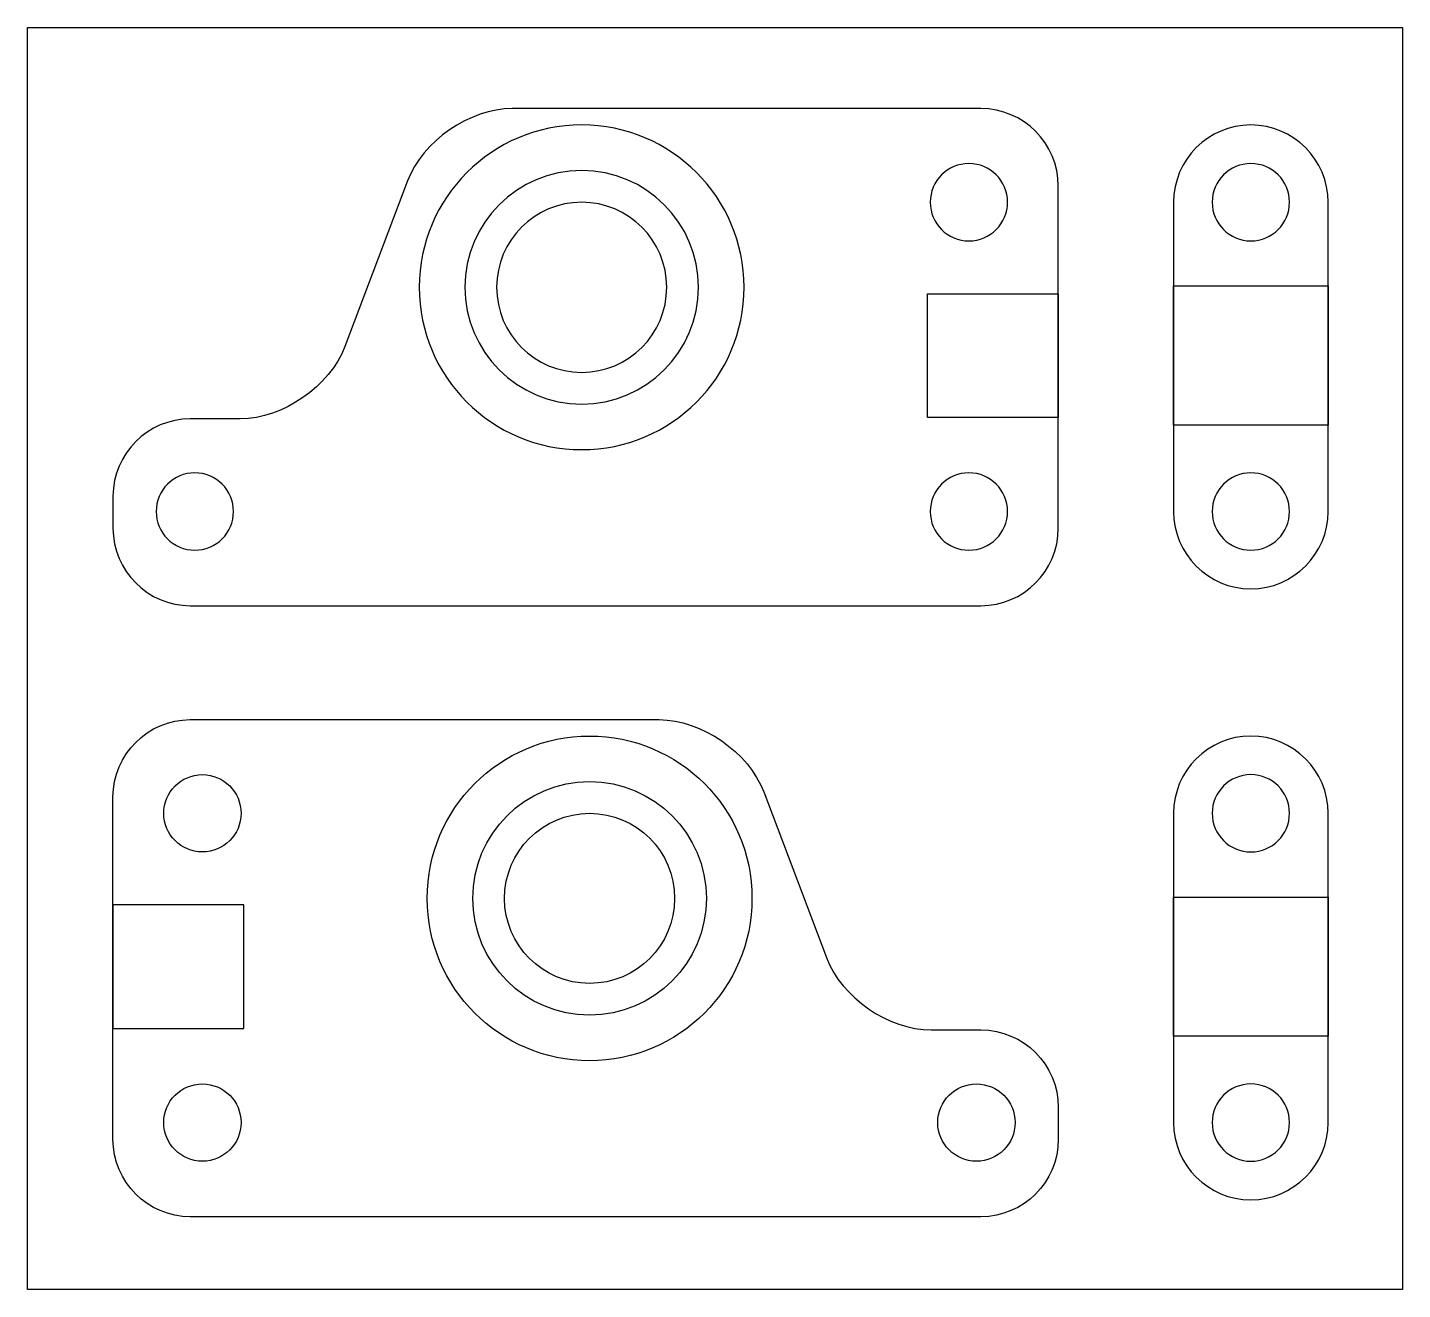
# Model space of a CAD drawing. Extents: x -5.5 to 83.4, y -4.7 to 76.9.
import ezdxf

# ---------------------------------------------------------------- set-up
doc = ezdxf.new("R2010")
doc.units = 0
doc.layers.add('LAYER_1', color=7, linetype='CONTINUOUS')

msp = doc.modelspace()

# ---------------------------------------------------------------- linework, layer by layer
at = {"layer": 'LAYER_1', "color": 250}
for points in [[(83.373, -4.704), (-5.527, -4.704), (-5.527, 76.906), (83.373, 76.906), (83.373, -4.704)], [(61.119, 51.692), (52.652, 51.692), (52.652, 59.692), (61.119, 59.692), (61.119, 51.692)], [(78.567, 51.192), (68.568, 51.192), (68.568, 60.192), (78.567, 60.192), (78.567, 51.192)], [(78.567, 11.677), (68.568, 11.677), (68.568, 20.677), (78.567, 20.677), (78.567, 11.677)], [(0, 12.177), (8.467, 12.177), (8.467, 20.177), (0, 20.177), (0, 12.177)]]:
    msp.add_lwpolyline(points, dxfattribs=at)
for points, knots in [([(61.119, 44.515), (61.119, 41.765), (58.869, 39.515), (56.119, 39.515), (56.119, 39.515), (5, 39.515), (5, 39.515), (2.25, 39.515), (0, 41.765), (0, 44.515), (0, 44.515), (0, 46.598), (0, 46.598), (0, 49.348), (2.25, 51.598), (5, 51.598), (5, 51.598), (8.229, 51.598), (8.229, 51.598), (10.979, 51.598), (14.025, 53.702), (14.997, 56.275), (14.997, 56.275), (19.046, 66.985), (19.046, 66.985), (20.018, 69.558), (23.064, 71.662), (25.814, 71.662), (25.814, 71.662), (56.119, 71.662), (56.119, 71.662), (58.869, 71.662), (61.119, 69.412), (61.119, 66.662), (61.119, 66.662), (61.119, 44.515), (61.119, 44.515)], [0, 0, 0, 0, 1, 1, 1, 2, 2, 2, 3, 3, 3, 4, 4, 4, 5, 5, 5, 6, 6, 6, 7, 7, 7, 8, 8, 8, 9, 9, 9, 10, 10, 10, 11, 11, 11, 12, 12, 12, 12]), ([(19.804, 60.105), (19.804, 65.904), (24.506, 70.604), (30.304, 70.604), (36.103, 70.604), (40.804, 65.904), (40.804, 60.105), (40.804, 54.307), (36.103, 49.606), (30.304, 49.606), (24.506, 49.606), (19.804, 54.307), (19.804, 60.105)], [0, 0, 0, 0, 1, 1, 1, 2, 2, 2, 3, 3, 3, 4, 4, 4, 4]), ([(78.567, 45.606), (78.567, 42.856), (76.317, 40.606), (73.568, 40.606), (70.818, 40.606), (68.568, 42.856), (68.568, 45.606), (68.568, 45.606), (68.568, 65.604), (68.568, 65.604), (68.568, 68.354), (70.818, 70.604), (73.568, 70.604), (76.317, 70.604), (78.567, 68.354), (78.567, 65.604), (78.567, 65.604), (78.567, 45.606), (78.567, 45.606)], [0, 0, 0, 0, 1, 1, 1, 2, 2, 2, 3, 3, 3, 4, 4, 4, 5, 5, 5, 6, 6, 6, 6]), ([(22.755, 60.105), (22.755, 64.274), (26.135, 67.654), (30.304, 67.654), (34.474, 67.654), (37.854, 64.274), (37.854, 60.105), (37.854, 55.935), (34.474, 52.555), (30.304, 52.555), (26.135, 52.555), (22.755, 55.935), (22.755, 60.105)], [0, 0, 0, 0, 1, 1, 1, 2, 2, 2, 3, 3, 3, 4, 4, 4, 4]), ([(52.839, 65.605), (52.839, 66.986), (53.958, 68.105), (55.338, 68.105), (56.72, 68.105), (57.839, 66.986), (57.839, 65.605), (57.839, 64.225), (56.72, 63.106), (55.338, 63.106), (53.958, 63.106), (52.839, 64.225), (52.839, 65.605)], [0, 0, 0, 0, 1, 1, 1, 2, 2, 2, 3, 3, 3, 4, 4, 4, 4]), ([(71.068, 65.605), (71.068, 66.986), (72.187, 68.105), (73.567, 68.105), (74.949, 68.105), (76.068, 66.986), (76.068, 65.605), (76.068, 64.225), (74.949, 63.106), (73.567, 63.106), (72.187, 63.106), (71.068, 64.225), (71.068, 65.605)], [0, 0, 0, 0, 1, 1, 1, 2, 2, 2, 3, 3, 3, 4, 4, 4, 4]), ([(24.805, 60.105), (24.805, 63.142), (27.268, 65.604), (30.304, 65.604), (33.342, 65.604), (35.805, 63.142), (35.805, 60.105), (35.805, 57.067), (33.342, 54.605), (30.304, 54.605), (27.268, 54.605), (24.805, 57.067), (24.805, 60.105)], [0, 0, 0, 0, 1, 1, 1, 2, 2, 2, 3, 3, 3, 4, 4, 4, 4]), ([(2.792, 45.605), (2.792, 46.986), (3.912, 48.105), (5.291, 48.105), (6.673, 48.105), (7.792, 46.986), (7.792, 45.605), (7.792, 44.224), (6.673, 43.105), (5.291, 43.105), (3.912, 43.105), (2.792, 44.224), (2.792, 45.605)], [0, 0, 0, 0, 1, 1, 1, 2, 2, 2, 3, 3, 3, 4, 4, 4, 4]), ([(52.839, 45.605), (52.839, 46.986), (53.958, 48.105), (55.338, 48.105), (56.72, 48.105), (57.839, 46.986), (57.839, 45.605), (57.839, 44.224), (56.72, 43.105), (55.338, 43.105), (53.958, 43.105), (52.839, 44.224), (52.839, 45.605)], [0, 0, 0, 0, 1, 1, 1, 2, 2, 2, 3, 3, 3, 4, 4, 4, 4]), ([(71.068, 45.605), (71.068, 46.986), (72.187, 48.105), (73.567, 48.105), (74.949, 48.105), (76.068, 46.986), (76.068, 45.605), (76.068, 44.224), (74.949, 43.105), (73.567, 43.105), (72.187, 43.105), (71.068, 44.224), (71.068, 45.605)], [0, 0, 0, 0, 1, 1, 1, 2, 2, 2, 3, 3, 3, 4, 4, 4, 4]), ([(0, 5), (0, 2.25), (2.25, 0), (5, 0), (5, 0), (56.119, 0), (56.119, 0), (58.869, 0), (61.119, 2.25), (61.119, 5), (61.119, 5), (61.119, 7.083), (61.119, 7.083), (61.119, 9.833), (58.869, 12.083), (56.119, 12.083), (56.119, 12.083), (52.89, 12.083), (52.89, 12.083), (50.14, 12.083), (47.094, 14.187), (46.122, 16.76), (46.122, 16.76), (42.073, 27.471), (42.073, 27.471), (41.101, 30.043), (38.055, 32.148), (35.305, 32.148), (35.305, 32.148), (5, 32.148), (5, 32.148), (2.25, 32.148), (0, 29.898), (0, 27.148), (0, 27.148), (0, 5), (0, 5)], [0, 0, 0, 0, 1, 1, 1, 2, 2, 2, 3, 3, 3, 4, 4, 4, 5, 5, 5, 6, 6, 6, 7, 7, 7, 8, 8, 8, 9, 9, 9, 10, 10, 10, 11, 11, 11, 12, 12, 12, 12]), ([(41.315, 20.59), (41.315, 26.389), (36.613, 31.089), (30.814, 31.089), (25.016, 31.089), (20.314, 26.389), (20.314, 20.59), (20.314, 14.792), (25.016, 10.091), (30.814, 10.091), (36.613, 10.091), (41.315, 14.792), (41.315, 20.59)], [0, 0, 0, 0, 1, 1, 1, 2, 2, 2, 3, 3, 3, 4, 4, 4, 4]), ([(78.567, 6.091), (78.567, 3.341), (76.317, 1.091), (73.568, 1.091), (70.818, 1.091), (68.568, 3.341), (68.568, 6.091), (68.568, 6.091), (68.568, 26.089), (68.568, 26.089), (68.568, 28.839), (70.818, 31.089), (73.568, 31.089), (76.317, 31.089), (78.567, 28.839), (78.567, 26.089), (78.567, 26.089), (78.567, 6.091), (78.567, 6.091)], [0, 0, 0, 0, 1, 1, 1, 2, 2, 2, 3, 3, 3, 4, 4, 4, 5, 5, 5, 6, 6, 6, 6]), ([(8.28, 26.09), (8.28, 27.471), (7.16, 28.59), (5.781, 28.59), (4.399, 28.59), (3.28, 27.471), (3.28, 26.09), (3.28, 24.71), (4.399, 23.591), (5.781, 23.591), (7.16, 23.591), (8.28, 24.71), (8.28, 26.09)], [0, 0, 0, 0, 1, 1, 1, 2, 2, 2, 3, 3, 3, 4, 4, 4, 4]), ([(71.068, 26.09), (71.068, 27.471), (72.187, 28.59), (73.567, 28.59), (74.949, 28.59), (76.068, 27.471), (76.068, 26.09), (76.068, 24.71), (74.949, 23.591), (73.567, 23.591), (72.187, 23.591), (71.068, 24.71), (71.068, 26.09)], [0, 0, 0, 0, 1, 1, 1, 2, 2, 2, 3, 3, 3, 4, 4, 4, 4]), ([(38.364, 20.59), (38.364, 24.759), (34.984, 28.139), (30.814, 28.139), (26.645, 28.139), (23.264, 24.759), (23.264, 20.59), (23.264, 16.42), (26.645, 13.04), (30.814, 13.04), (34.984, 13.04), (38.364, 16.42), (38.364, 20.59)], [0, 0, 0, 0, 1, 1, 1, 2, 2, 2, 3, 3, 3, 4, 4, 4, 4]), ([(36.314, 20.59), (36.314, 23.627), (33.851, 26.089), (30.815, 26.089), (27.777, 26.089), (25.314, 23.627), (25.314, 20.59), (25.314, 17.552), (27.777, 15.091), (30.815, 15.091), (33.851, 15.091), (36.314, 17.552), (36.314, 20.59)], [0, 0, 0, 0, 1, 1, 1, 2, 2, 2, 3, 3, 3, 4, 4, 4, 4]), ([(8.28, 6.09), (8.28, 7.471), (7.16, 8.59), (5.781, 8.59), (4.399, 8.59), (3.28, 7.471), (3.28, 6.09), (3.28, 4.709), (4.399, 3.59), (5.781, 3.59), (7.16, 3.59), (8.28, 4.709), (8.28, 6.09)], [0, 0, 0, 0, 1, 1, 1, 2, 2, 2, 3, 3, 3, 4, 4, 4, 4]), ([(58.327, 6.09), (58.327, 7.471), (57.207, 8.59), (55.827, 8.59), (54.446, 8.59), (53.327, 7.471), (53.327, 6.09), (53.327, 4.709), (54.446, 3.59), (55.827, 3.59), (57.207, 3.59), (58.327, 4.709), (58.327, 6.09)], [0, 0, 0, 0, 1, 1, 1, 2, 2, 2, 3, 3, 3, 4, 4, 4, 4]), ([(71.068, 6.09), (71.068, 7.471), (72.187, 8.59), (73.567, 8.59), (74.949, 8.59), (76.068, 7.471), (76.068, 6.09), (76.068, 4.709), (74.949, 3.59), (73.567, 3.59), (72.187, 3.59), (71.068, 4.709), (71.068, 6.09)], [0, 0, 0, 0, 1, 1, 1, 2, 2, 2, 3, 3, 3, 4, 4, 4, 4])]:
    msp.add_open_spline(points, degree=3, knots=knots, dxfattribs=at)

doc.saveas('drawing.dxf')
